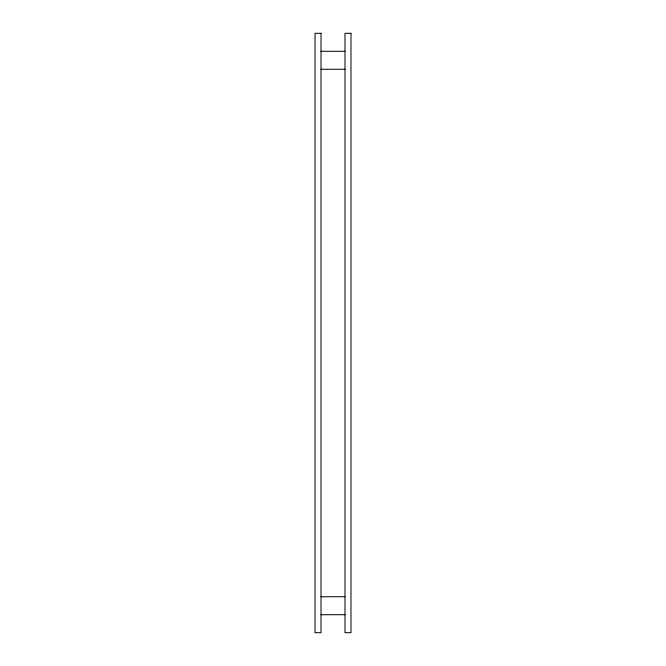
<?xml version="1.0" encoding="UTF-8"?>
<svg xmlns="http://www.w3.org/2000/svg" width="666" height="666" viewBox="0 0 666 666"><rect width="100%" height="100%" fill="white"/><g stroke="black" fill="none" stroke-linecap="round" stroke-linejoin="round"><path stroke-width="1" d="M321.012 51.282L344.988 51.282M321.012 69.264L344.988 69.264M321.012 596.736L344.988 596.736M321.012 614.718L344.988 614.718M321.012 33.3L315.018 33.3L315.018 632.7L321.012 632.7L321.012 33.3M350.982 33.3L344.988 33.3L344.988 632.7L350.982 632.7L350.982 33.3"/></g></svg>
